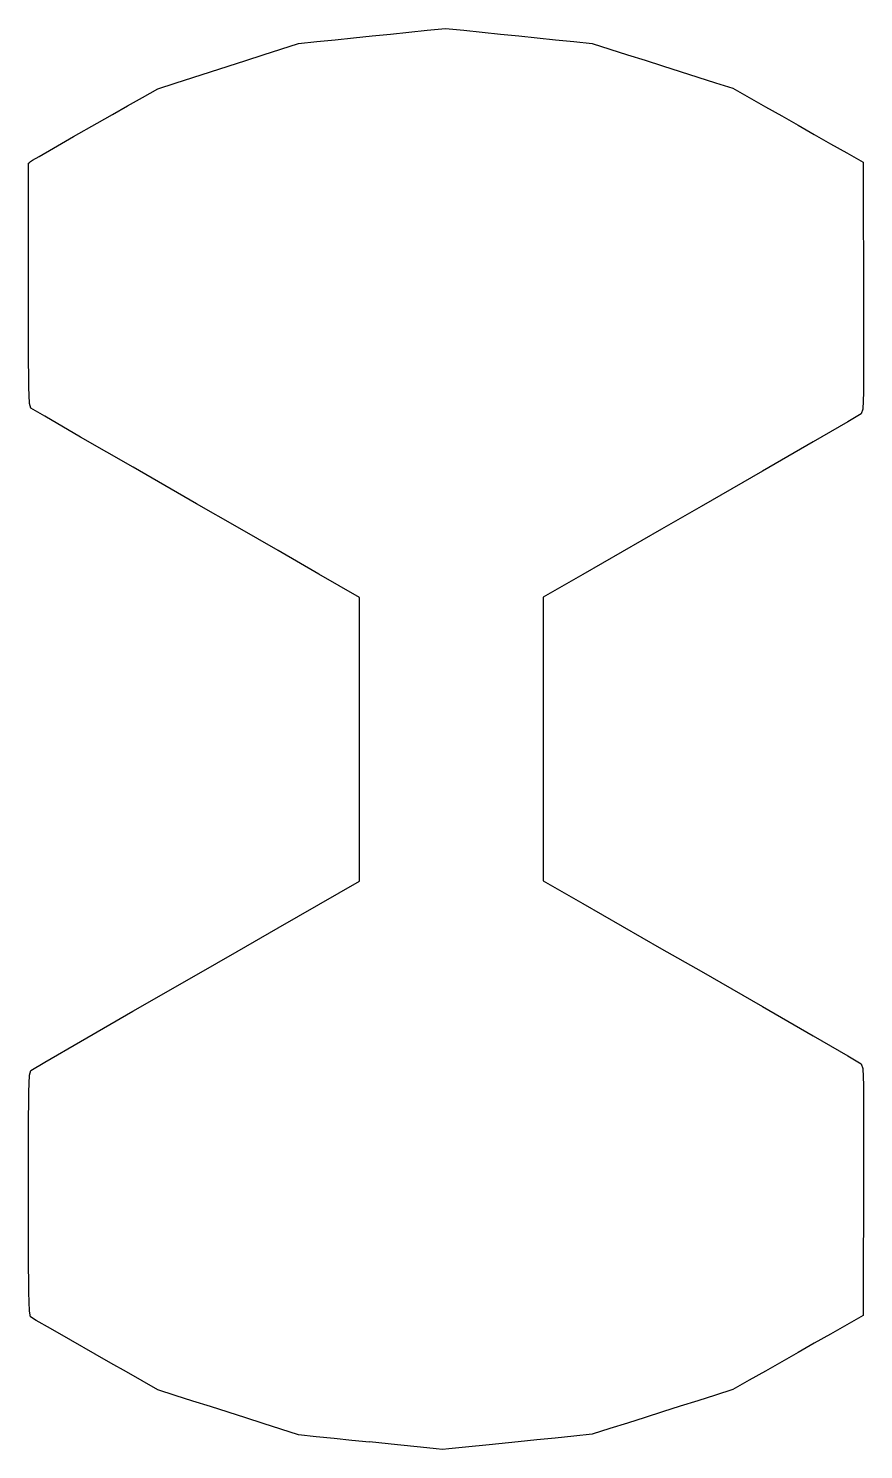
# Model space of a CAD drawing. Extents: x 0 to 3.5, y 0 to 5.96.
import ezdxf

# ---------------------------------------------------------------- set-up
doc = ezdxf.new("R2010")
doc.units = 0
doc.layers.add('Calque_1', color=7, linetype='CONTINUOUS')

msp = doc.modelspace()

# ---------------------------------------------------------------- linework, layer by layer
at = {"layer": 'Calque_1', "color": 7}
msp.add_lwpolyline([(1.43016, 0.032654), (1.355621, 0.040557), (1.281082, 0.048459), (1.206542, 0.056361), (1.132003, 0.064263), (1.058287, 0.08797), (0.984571, 0.111394), (0.910855, 0.134819), (0.837139, 0.158526), (0.763423, 0.182232), (0.689706, 0.205657), (0.61599, 0.229081), (0.542274, 0.252788), (0.476716, 0.290041), (0.411157, 0.327294), (0.345599, 0.364548), (0.28004, 0.401801), (0.177528, 0.460221), (0.092263, 0.509158), (0.033137, 0.543477), (0.009042, 0.558152), (0.004603, 0.581859), (0.001931, 0.659865), (0.000623, 0.815906), (0.000276, 1.073603), (0.000579, 1.346258), (0.001936, 1.500633), (0.005022, 1.570681), (0.010509, 1.590436), (0.068444, 1.624642), (0.218623, 1.711651), (0.43827, 1.838312), (0.704611, 1.99139), (0.875577, 2.08949), (1.046544, 2.187619), (1.217511, 2.285719), (1.388478, 2.383848), (1.388478, 2.532381), (1.388478, 2.680915), (1.388478, 2.829448), (1.388478, 2.977982), (1.388478, 3.126516), (1.388478, 3.275049), (1.388478, 3.423583), (1.388478, 3.572116), (1.217593, 3.670188), (1.046708, 3.768261), (0.875823, 3.866333), (0.704938, 3.964405), (0.438699, 4.117426), (0.219085, 4.244059), (0.068873, 4.331125), (0.010837, 4.365499), (0.005118, 4.384408), (0.00194, 4.453045), (0.00057, 4.607279), (0.000276, 4.882897), (0.000276, 5.010038), (0.000276, 5.137151), (0.000276, 5.264292), (0.000276, 5.391434), (0.004684, 5.394538), (0.009092, 5.397642), (0.013501, 5.400747), (0.017909, 5.403851), (0.044738, 5.419938), (0.104755, 5.454651), (0.189069, 5.502883), (0.288794, 5.559525), (0.352107, 5.595367), (0.41542, 5.63121), (0.478733, 5.66708), (0.542045, 5.702922), (0.61579, 5.726629), (0.689534, 5.750336), (0.763278, 5.774042), (0.837022, 5.797749), (0.910766, 5.821456), (0.98451, 5.845162), (1.058254, 5.868869), (1.131998, 5.892576), (1.20911, 5.900478), (1.286222, 5.90838), (1.363333, 5.916282), (1.440445, 5.924184), (1.517557, 5.932087), (1.594669, 5.939989), (1.671781, 5.947891), (1.748893, 5.955793), (1.82567, 5.947891), (1.902446, 5.939989), (1.979222, 5.932087), (2.055999, 5.924184), (2.132776, 5.916282), (2.209552, 5.90838), (2.286329, 5.900478), (2.363105, 5.892576), (2.436844, 5.869151), (2.510582, 5.845727), (2.58432, 5.822302), (2.658058, 5.798596), (2.731796, 5.775171), (2.805535, 5.751747), (2.879273, 5.728322), (2.953011, 5.704898), (3.021139, 5.666233), (3.089267, 5.627569), (3.157394, 5.588933), (3.225522, 5.550268), (3.29365, 5.511604), (3.361777, 5.472939), (3.429905, 5.434303), (3.498033, 5.395639), (3.498456, 5.26497), (3.498879, 5.134273), (3.499303, 5.003604), (3.499726, 4.872935), (3.500319, 4.589019), (3.499444, 4.430636), (3.496478, 4.360532), (3.490785, 4.341341), (3.434515, 4.307982), (3.289116, 4.223654), (3.076627, 4.101085), (2.819089, 3.953032), (2.653806, 3.858148), (2.488524, 3.763294), (2.323241, 3.66841), (2.157959, 3.573556), (2.157959, 3.424994), (2.157959, 3.27646), (2.157959, 3.127898), (2.157959, 2.979365), (2.157959, 2.830803), (2.157959, 2.68227), (2.157959, 2.533708), (2.157959, 2.385174), (2.32323, 2.290348), (2.488501, 2.195521), (2.653773, 2.100694), (2.819044, 2.005868), (3.076568, 1.857898), (3.289052, 1.735386), (3.434456, 1.651114), (3.49074, 1.617756), (3.496461, 1.598847), (3.499441, 1.52894), (3.500316, 1.370614), (3.499723, 1.086275), (3.4993, 0.955578), (3.498877, 0.824852), (3.498482, 0.694155), (3.498058, 0.563458), (3.429931, 0.524765), (3.361803, 0.486101), (3.293675, 0.447408), (3.225548, 0.408744), (3.15742, 0.370051), (3.089292, 0.331387), (3.021165, 0.292694), (2.953037, 0.25403), (2.879299, 0.230605), (2.80556, 0.207181), (2.731822, 0.183756), (2.658084, 0.160332), (2.584346, 0.136907), (2.510608, 0.113483), (2.43687, 0.090058), (2.363132, 0.066634), (2.285509, 0.058732), (2.207887, 0.050547), (2.130265, 0.042645), (2.052643, 0.034461), (1.93154, 0.022043), (1.831331, 0.011883), (1.762428, 0.00511), (1.735247, 0.002287), (1.709039, 0.00511), (1.642786, 0.012165), (1.546498, 0.022325), (1.430185, 0.034743), (1.430186, 0.034771), (1.430186, 0.034799), (1.430187, 0.034828), (1.43016, 0.032654)], close=True, dxfattribs=at)

doc.saveas('drawing.dxf')
